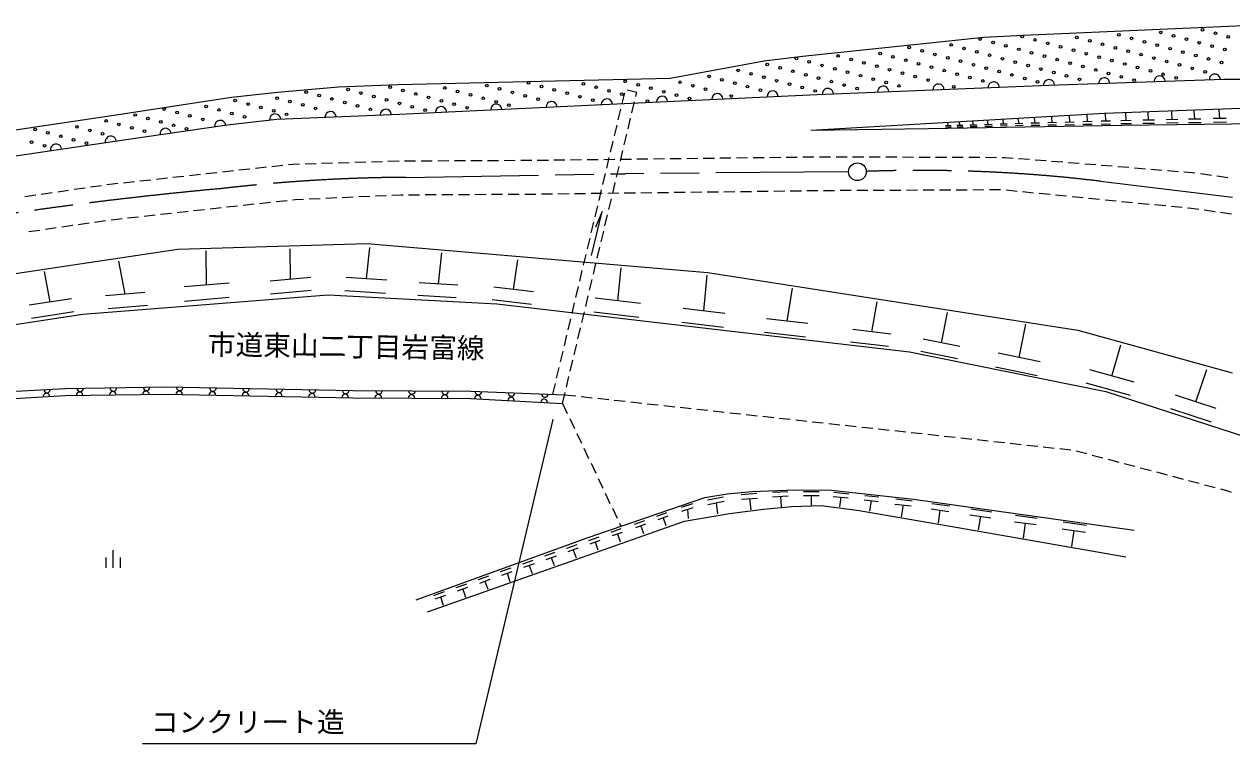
# Model space of a CAD drawing. Units: millimetres, scale not verified. Extents: x 40000 to 680000, y 20000 to 380000.
# Drawn here: x 288183 to 397334, y 263303 to 328333 of the extents above; entities that cross this region are included whole.
import ezdxf
from ezdxf.enums import TextEntityAlignment as Align

# ---------------------------------------------------------------- set-up
doc = ezdxf.new("R2010")
doc.units = ezdxf.units.MM
doc.header["$LTSCALE"] = 1000
doc.linetypes.add('CHAIN', pattern=[18.5, 12, -1.5, 3.5, -1.5])
for name, color, linetype, lineweight in [('M-BGD', 7, 'Continuous', 13), ('M-BMK', 2, 'CHAIN', 13), ('M-BMK-SRVR', 3, 'Continuous', 13), ('M-STR-HTXT', 7, 'Continuous', 13)]:
    doc.layers.add(name, color=color, linetype=linetype, lineweight=lineweight)
doc.layers.add('M-BMK-HTXT', color=7, linetype='Continuous')
doc.styles.add('ＭＳ ゴシック', font='')
doc.styles.get('ＭＳ ゴシック').set_extended_font_data('MS Gothic')

# ---------------------------------------------------------------- blocks, each defined once
blk = doc.blocks.new('荒地')
at = {"color": 7, "linetype": 'Continuous', "lineweight": 13}
for p, q in [((-1, 0.25), (-1, -1.25)), ((0, -1.25), (0, 1.25)), ((1, 0.25), (1, -1.25))]:
    blk.add_line(p, q, dxfattribs=at)
blk = doc.blocks.new('open_arrow')
at = {"color": 0, "linetype": 'Continuous', "lineweight": -2}
blk.add_lwpolyline([(7.5, 1.25), (0, 0), (7.5, -1.25)], dxfattribs=at)

msp = doc.modelspace()

# ---------------------------------------------------------------- linework, layer by layer
at = {"layer": 'M-BGD'}
for p, q in [((378517, 327345), (401033, 328333)), ((358520, 325431), (374913, 327153)), ((374913, 327153), (378517, 327345)), ((355076, 325017), (358520, 325431)), ((346572, 323456), (355076, 325017)), ((321984, 322895), (346572, 323456)), ((380803, 322820), (396621, 323352)), ((396621, 323352), (402170, 323373)), ((306934, 321730), (311082, 322202)), ((311082, 322202), (316584, 322661)), ((316584, 322661), (321984, 322895)), ((342230, 321151), (342462, 322123)), ((342706, 322402), (343560, 322198)), ((343463, 321792), (343560, 322198)), ((359839, 321991), (380803, 322820)), ((296889, 320192), (306934, 321730)), ((322099, 320205), (339832, 321034)), ((339832, 321034), (359839, 321991)), ((343115, 320333), (343347, 321306)), ((282368, 318044), (296889, 320192)), ((311022, 319737), (322099, 320205)), ((341882, 319692), (342114, 320664)), ((342766, 318874), (342998, 319847)), ((359291, 318769), (385820, 320283)), ((379558, 319389), (379487, 319877)), ((381091, 319431), (381060, 319970)), ((382682, 319467), (382661, 320041)), ((384278, 319523), (384263, 320135)), ((385820, 320283), (400810, 320857)), ((385942, 319560), (385928, 320216)), ((387770, 319612), (387751, 320289)), ((389805, 319655), (389762, 320354)), ((391933, 319711), (391908, 320438)), ((393977, 319740), (393930, 320507)), ((396241, 319807), (396197, 320613)), ((297181, 317888), (306536, 319227)), ((306536, 319227), (311022, 319737)), ((341534, 318233), (341766, 319205)), ((359291, 318769), (369921, 318918)), ((369921, 318918), (387398, 319195)), ((371957, 319147), (371446, 319142)), ((371977, 319015), (371466, 319010)), ((371702, 319144), (371657, 319453)), ((373033, 319179), (372491, 319174)), ((373049, 319037), (372506, 319032)), ((372762, 319177), (372727, 319509)), ((374296, 319214), (373651, 319204)), ((374314, 319057), (373669, 319046)), ((373973, 319209), (373932, 319577)), ((375662, 319259), (374985, 319251)), ((375688, 319091), (375011, 319083)), ((375323, 319255), (375263, 319645)), ((377020, 319309), (376402, 319301)), ((377038, 319136), (376421, 319128)), ((376711, 319305), (376667, 319710)), ((378450, 319352), (377763, 319341)), ((378481, 319162), (377793, 319151)), ((378106, 319347), (378035, 319789)), ((379945, 319392), (379171, 319386)), ((379975, 319183), (379201, 319177)), ((381480, 319436), (380701, 319425)), ((381494, 319205), (380715, 319194)), ((383095, 319475), (382268, 319459)), ((383104, 319229), (382277, 319213)), ((384699, 319525), (383856, 319520)), ((384706, 319263), (383862, 319257)), ((386369, 319565), (385515, 319555)), ((386376, 319284), (385521, 319273)), ((388246, 319620), (387295, 319604)), ((388254, 319330), (387303, 319314)), ((387398, 319195), (401559, 319386)), ((390329, 319659), (389282, 319651)), ((390348, 319359), (389300, 319351)), ((392457, 319719), (391410, 319703)), ((392468, 319407), (391420, 319391)), ((394545, 319744), (393409, 319736)), ((394565, 319415), (393429, 319407)), ((396830, 319811), (395653, 319803)), ((396848, 319466), (395672, 319458)), ((282723, 315761), (297181, 317888)), ((341185, 316774), (341418, 317746)), ((342418, 317415), (342650, 318388)), ((342070, 315956), (342302, 316929)), ((310579, 315483), (311573, 315592)), ((312070, 315647), (312457, 315690)), ((312457, 315690), (313068, 315707)), ((313567, 315722), (314567, 315751)), ((315067, 315766), (316066, 315795)), ((316566, 315810), (317566, 315839)), ((318066, 315854), (319065, 315883)), ((319565, 315897), (320564, 315927)), ((321064, 315941), (322064, 315970)), ((322564, 315978), (323564, 315984)), ((324064, 315986), (325064, 315992)), ((325564, 315994), (326564, 316000)), ((327064, 316002), (328064, 316008)), ((328564, 316010), (329564, 316016)), ((330064, 316018), (331064, 316024)), ((331564, 316026), (332564, 316032)), ((333064, 316034), (334064, 316040)), ((334564, 316045), (335563, 316057)), ((336063, 316063), (337063, 316075)), ((337563, 316081), (338563, 316093)), ((339063, 316099), (340063, 316111)), ((340563, 316117), (341563, 316129)), ((340837, 315315), (341069, 316287)), ((341721, 314497), (341954, 315470)), ((342063, 316135), (343063, 316146)), ((343563, 316152), (344563, 316164)), ((345063, 316170), (346063, 316182)), ((346563, 316188), (347563, 316200)), ((348063, 316206), (349062, 316218)), ((349562, 316224), (350562, 316236)), ((351062, 316242), (352062, 316254)), ((352562, 316260), (353562, 316272)), ((354062, 316278), (355062, 316290)), ((355562, 316296), (356562, 316308)), ((357062, 316314), (358062, 316325)), ((358562, 316331), (359562, 316343)), ((360062, 316349), (360901, 316359)), ((360901, 316359), (361062, 316359)), ((361562, 316357), (362562, 316353)), ((363062, 316351), (364062, 316347)), ((364562, 316345), (365562, 316341)), ((366062, 316339), (367062, 316335)), ((367562, 316333), (368562, 316329)), ((369062, 316327), (370062, 316323)), ((370562, 316321), (371562, 316317)), ((372062, 316315), (373062, 316311)), ((373562, 316309), (374562, 316305)), ((375062, 316303), (376062, 316299)), ((376562, 316297), (376848, 316296)), ((376848, 316296), (377559, 316239)), ((378058, 316199), (379054, 316119)), ((379553, 316079), (380550, 315999)), ((381048, 315959), (382045, 315879)), ((382543, 315839), (383540, 315759)), ((384038, 315719), (385035, 315640)), ((385534, 315600), (386530, 315520)), ((387029, 315479), (388025, 315397)), ((300142, 314335), (301136, 314444)), ((301633, 314499), (302627, 314608)), ((303124, 314663), (304118, 314772)), ((304615, 314827), (305609, 314936)), ((306106, 314991), (307100, 315100)), ((307597, 315155), (308591, 315264)), ((309088, 315319), (310082, 315428)), ((340489, 313856), (340721, 314828)), ((388524, 315356), (389520, 315275)), ((390019, 315234), (391015, 315152)), ((391514, 315111), (392510, 315029)), ((393009, 314988), (393782, 314924)), ((393782, 314924), (394004, 314893)), ((394499, 314824), (395489, 314685)), ((395985, 314616), (396975, 314477)), ((291216, 313196), (292206, 313338)), ((292701, 313409), (293691, 313550)), ((294185, 313621), (295175, 313763)), ((295670, 313834), (295937, 313872)), ((295937, 313872), (296663, 313952)), ((297160, 314006), (298154, 314116)), ((298651, 314170), (299645, 314280)), ((340141, 312397), (340373, 313369)), ((341373, 313038), (341605, 314011)), ((357426, 313270), (358426, 313282)), ((358926, 313288), (359926, 313301)), ((360426, 313307), (360942, 313313)), ((360942, 313313), (361426, 313316)), ((361926, 313318), (362926, 313323)), ((363426, 313325), (364426, 313330)), ((364926, 313333), (365926, 313338)), ((366426, 313340), (367426, 313345)), ((367926, 313347), (368926, 313352)), ((369426, 313355), (370426, 313359)), ((370926, 313362), (371926, 313367)), ((372426, 313369), (373426, 313374)), ((373926, 313376), (374926, 313381)), ((375426, 313384), (376426, 313389)), ((376924, 313355), (377919, 313255)), ((288246, 312771), (289236, 312913)), ((289731, 312984), (290721, 313125)), ((309457, 312140), (310451, 312250)), ((310948, 312304), (311942, 312414)), ((312439, 312468), (312679, 312495)), ((312679, 312495), (313437, 312528)), ((313936, 312550), (314935, 312594)), ((315435, 312616), (316434, 312660)), ((316933, 312682), (317932, 312726)), ((318432, 312748), (319431, 312792)), ((319930, 312814), (320929, 312858)), ((321429, 312880), (322266, 312917)), ((322266, 312917), (322428, 312918)), ((322928, 312920), (323928, 312926)), ((324428, 312929), (325428, 312934)), ((325928, 312937), (326928, 312943)), ((327428, 312945), (328428, 312951)), ((328928, 312954), (329928, 312959)), ((330428, 312962), (331428, 312968)), ((331928, 312970), (332928, 312976)), ((333428, 312979), (334204, 312983)), ((334204, 312983), (334428, 312986)), ((334928, 312992), (335928, 313004)), ((336428, 313010), (337428, 313023)), ((337928, 313029), (338928, 313041)), ((339428, 313048), (340427, 313060)), ((340927, 313066), (341927, 313078)), ((341025, 311579), (341257, 312552)), ((342427, 313085), (343427, 313097)), ((343927, 313103), (344927, 313115)), ((345427, 313122), (346427, 313134)), ((346927, 313140), (347927, 313153)), ((348427, 313159), (349427, 313171)), ((349927, 313177), (350927, 313190)), ((351427, 313196), (352427, 313208)), ((352927, 313214), (353926, 313227)), ((354426, 313233), (355426, 313245)), ((355926, 313251), (356926, 313264)), ((378417, 313205), (379412, 313106)), ((379909, 313056), (380904, 312957)), ((381402, 312907), (382397, 312807)), ((382894, 312758), (383889, 312658)), ((384387, 312608), (385382, 312509)), ((385879, 312459), (386546, 312392)), ((386546, 312392), (386875, 312361)), ((387372, 312314), (388368, 312220)), ((299020, 310992), (300014, 311101)), ((300511, 311156), (301505, 311265)), ((302002, 311320), (302996, 311429)), ((303493, 311484), (304487, 311593)), ((304984, 311648), (305978, 311757)), ((306475, 311812), (307469, 311921)), ((307966, 311976), (308960, 312085)), ((339448, 307439), (340427, 311394)), ((339792, 310938), (340025, 311910)), ((340427, 311394), (339824, 309998)), ((340677, 310120), (340909, 311093)), ((388866, 312173), (389861, 312079)), ((390359, 312032), (391355, 311938)), ((391852, 311891), (392848, 311797)), ((393346, 311750), (393429, 311742)), ((393429, 311742), (394337, 311615)), ((394832, 311546), (395822, 311407)), ((396317, 311338), (397308, 311199)), ((291584, 310016), (292574, 310158)), ((293069, 310229), (294059, 310371)), ((294554, 310441), (295544, 310583)), ((296039, 310654), (296339, 310697)), ((296339, 310697), (297032, 310773)), ((297529, 310828), (298523, 310937)), ((339444, 309479), (339676, 310451)), ((288615, 309591), (289605, 309733)), ((290100, 309804), (291090, 309946)), ((339096, 308020), (339328, 308992)), ((340328, 308661), (340561, 309634)), ((285527, 305542), (302084, 307987)), ((302084, 307987), (319147, 308514)), ((304678, 304766), (304646, 307844)), ((312263, 305275), (312231, 308025)), ((319129, 305330), (319414, 308155)), ((319147, 308514), (349975, 305890)), ((339980, 307202), (340212, 308175)), ((297325, 303936), (296746, 306919)), ((325631, 304857), (325944, 307661)), ((332424, 304360), (332794, 307036)), ((338748, 306561), (338980, 307533)), ((339632, 305743), (339864, 306716)), ((290549, 303220), (290034, 305970)), ((338399, 305102), (338631, 306074)), ((341835, 303339), (342138, 306315)), ((349624, 302421), (349899, 305642)), ((349975, 305890), (383412, 300672)), ((306704, 304942), (302651, 304589)), ((314099, 305438), (310427, 305112)), ((320965, 305208), (317293, 305453)), ((327371, 304757), (323890, 304957)), ((334206, 304156), (330643, 304564)), ((338051, 303643), (338283, 304615)), ((339284, 304284), (339516, 305256)), ((292462, 303510), (288636, 302930)), ((293499, 302137), (315674, 303875)), ((299102, 304081), (295548, 303791)), ((306718, 303623), (302665, 303270)), ((314113, 304259), (310441, 303933)), ((315674, 303875), (330911, 303054)), ((320842, 303998), (317170, 304243)), ((327242, 303602), (323761, 303802)), ((338935, 302825), (339168, 303797)), ((343875, 303104), (339795, 303575)), ((357141, 301498), (357619, 304477)), ((299329, 302914), (295775, 302624)), ((334047, 303010), (330484, 303417)), ((330911, 303054), (368201, 298725)), ((337703, 302184), (337935, 303156)), ((351510, 302194), (347738, 302648)), ((364792, 300538), (365292, 303251)), ((279559, 300019), (293499, 302137)), ((292683, 302331), (288857, 301751)), ((337355, 300725), (337587, 301697)), ((338587, 301366), (338819, 302338)), ((343745, 301828), (339665, 302300)), ((351402, 300933), (347630, 301386)), ((359000, 301281), (355283, 301716)), ((371095, 299531), (371627, 302287)), ((337006, 299266), (337238, 300238)), ((338239, 299907), (338471, 300879)), ((358803, 300049), (355085, 300484)), ((366519, 300334), (363065, 300742)), ((378111, 298206), (378717, 301219)), ((383412, 300672), (397361, 296821)), ((337891, 298448), (338123, 299420)), ((366309, 299194), (362855, 299602)), ((372745, 299196), (369445, 299867)), ((386501, 296538), (387295, 299362)), ((336658, 297807), (336890, 298779)), ((368201, 298725), (385953, 295127)), ((372532, 298093), (369232, 298764)), ((379996, 297819), (376225, 298593)), ((336310, 296348), (336542, 297320)), ((337542, 296989), (337774, 297961)), ((379743, 296561), (375972, 297335)), ((388500, 295981), (384502, 297096)), ((394070, 294197), (395061, 297119)), ((335961, 294889), (336194, 295861)), ((337194, 295530), (337426, 296502)), ((388160, 294770), (384162, 295886)), ((279249, 294720), (291879, 295422)), ((279316, 294073), (291901, 294772)), ((291879, 295422), (300968, 295550)), ((291901, 294772), (300966, 294900)), ((300966, 294900), (317895, 294581)), ((300968, 295550), (317903, 295231)), ((317903, 295231), (328555, 295167)), ((328555, 295167), (337041, 294848)), ((336846, 294071), (337078, 295043)), ((337041, 294848), (338035, 294740)), ((385953, 295127), (404603, 289075)), ((395906, 293599), (392234, 294796)), ((317895, 294581), (328541, 294517)), ((328541, 294517), (336846, 294071)), ((336846, 294071), (337274, 293167)), ((338532, 294686), (339526, 294577)), ((340023, 294523), (341018, 294415)), ((341515, 294361), (342509, 294253)), ((343006, 294199), (344000, 294090)), ((344497, 294036), (345491, 293928)), ((345988, 293874), (346982, 293766)), ((347479, 293712), (348474, 293603)), ((337489, 292715), (337917, 291812)), ((348971, 293549), (349965, 293441)), ((350462, 293387), (351456, 293279)), ((351953, 293225), (352947, 293117)), ((353444, 293062), (354438, 292954)), ((354935, 292900), (355929, 292792)), ((356427, 292738), (357421, 292630)), ((357918, 292575), (358912, 292467)), ((395492, 292380), (391820, 293577)), ((359409, 292413), (360403, 292305)), ((360900, 292251), (361894, 292143)), ((362391, 292088), (363385, 291980)), ((363883, 291926), (364877, 291818)), ((365374, 291764), (366368, 291656)), ((366865, 291602), (367859, 291493)), ((368356, 291439), (369350, 291331)), ((338131, 291360), (338560, 290457)), ((369847, 291277), (370841, 291169)), ((371338, 291115), (372333, 291006)), ((372830, 290952), (373824, 290844)), ((374321, 290790), (375315, 290682)), ((375812, 290628), (376806, 290519)), ((377303, 290465), (378297, 290357)), ((338774, 290005), (339203, 289101)), ((378794, 290303), (379789, 290195)), ((380286, 290141), (381280, 290032)), ((381777, 289978), (382771, 289870)), ((383262, 289786), (384229, 289530)), ((384712, 289402), (385679, 289146)), ((339417, 288650), (339845, 287746)), ((386163, 289018), (387129, 288762)), ((387613, 288635), (388579, 288379)), ((389063, 288251), (390029, 287995)), ((340060, 287294), (340488, 286391)), ((390513, 287867), (391480, 287611)), ((391963, 287483), (392930, 287228)), ((393413, 287100), (394380, 286844)), ((351731, 285899), (353964, 286112)), ((353964, 286112), (357855, 286261)), ((355805, 286047), (357208, 286111)), ((357855, 286261), (361150, 286218)), ((358611, 286106), (360050, 286094)), ((361150, 286218), (368549, 285410)), ((361359, 286043), (362721, 285898)), ((394863, 286716), (395830, 286460)), ((396313, 286332), (396985, 286155)), ((396985, 286155), (397271, 286050)), ((339060, 281913), (349712, 285548)), ((340703, 285939), (341131, 285035)), ((347603, 284685), (348607, 285023)), ((349712, 285548), (351731, 285899)), ((349930, 285363), (351396, 285637)), ((349986, 284942), (351453, 285216)), ((350719, 285079), (350851, 284094)), ((352981, 285842), (354408, 285950)), ((353030, 285408), (354456, 285517)), ((353743, 285463), (353856, 284452)), ((355830, 285636), (357232, 285700)), ((356531, 285668), (356587, 284709)), ((358609, 285741), (360048, 285729)), ((359328, 285735), (359324, 284884)), ((361310, 285664), (362671, 285519)), ((361991, 285592), (361875, 284708)), ((364093, 285353), (365374, 285208)), ((364153, 285756), (365434, 285610)), ((364733, 285280), (364592, 284340)), ((366887, 284970), (368362, 284809)), ((366959, 285432), (368433, 285271)), ((367625, 284889), (367459, 283811)), ((368549, 285410), (388506, 282619)), ((370218, 285026), (371838, 284801)), ((341345, 284584), (341774, 283680)), ((345365, 283872), (346273, 284194)), ((345472, 283570), (346381, 283892)), ((347630, 284332), (348635, 284671)), ((347872, 283414), (351922, 284116)), ((348132, 284501), (348198, 283663)), ((351922, 284116), (355016, 284498)), ((355016, 284498), (357567, 284736)), ((357567, 284736), (360218, 284849)), ((360218, 284849), (363648, 284381)), ((363648, 284381), (372748, 282808)), ((370147, 284527), (371767, 284301)), ((370957, 284414), (370791, 283248)), ((373667, 283996), (375552, 283730)), ((373755, 284524), (375641, 284258)), ((374609, 283863), (374403, 282631)), ((377771, 283952), (379741, 283698)), ((324623, 275218), (347872, 283414)), ((341238, 282422), (342155, 282748)), ((341988, 283228), (342117, 282956)), ((343358, 283155), (344270, 283479)), ((343465, 282851), (344378, 283175)), ((343922, 283013), (344173, 282304)), ((345926, 283731), (346177, 283025)), ((372748, 282808), (387745, 280186)), ((377684, 283373), (379655, 283119)), ((378669, 283246), (378467, 281895)), ((382011, 282731), (384114, 282441)), ((382103, 283351), (384207, 283061)), ((323618, 276305), (339060, 281913)), ((339219, 281689), (340140, 282016)), ((339328, 281382), (340249, 281709)), ((341346, 282117), (342263, 282442)), ((341805, 282280), (342057, 281567)), ((383062, 282586), (382846, 281138)), ((335243, 280278), (336174, 280608)), ((337233, 280984), (338160, 281313)), ((337343, 280676), (338269, 281004)), ((337806, 280840), (338061, 280121)), ((339788, 281545), (340042, 280829)), ((333248, 279570), (334183, 279902)), ((333358, 279259), (334294, 279591)), ((335353, 279968), (336284, 280299)), ((335818, 280133), (336075, 279410)), ((329242, 278149), (330186, 278484)), ((331247, 278861), (332187, 279194)), ((331358, 278548), (332298, 278881)), ((331828, 278715), (332087, 277985)), ((333826, 279425), (334084, 278698)), ((327232, 277436), (328181, 277773)), ((327344, 277120), (328293, 277457)), ((327818, 277289), (328080, 276551)), ((329354, 277835), (330298, 278170)), ((329826, 278002), (330086, 277269)), ((325216, 276721), (326170, 277059)), ((325329, 276404), (326282, 276742)), ((325805, 276573), (326068, 275832))]:
    msp.add_line(p, q, dxfattribs=at)
for centre in [(387118, 327362), (390906, 327589), (394694, 327816), (395853, 327506), (371967, 326452), (374596, 326990), (375755, 326679), (376914, 326369), (378384, 327217), (379543, 326907), (380702, 326596), (381861, 326286), (383331, 327134), (384490, 326824), (385649, 326513), (388278, 327051), (389437, 326740), (390596, 326430), (392066, 327278), (393225, 326968), (394384, 326657), (395543, 326347), (397013, 327195), (357974, 325232), (361762, 325459), (365550, 325687), (366709, 325376), (368179, 326225), (369338, 325914), (370497, 325604), (371656, 325293), (373126, 326142), (374285, 325831), (375444, 325520), (376603, 325210), (378073, 326058), (379232, 325748), (380391, 325437), (383020, 325975), (384179, 325664), (385338, 325354), (386808, 326202), (387967, 325892), (389126, 325581), (390285, 325271), (391755, 326119), (392914, 325809), (394073, 325498), (395232, 325187), (396702, 326036), (352717, 324156), (355345, 324694), (356505, 324384), (357664, 324073), (359133, 324921), (360293, 324611), (361452, 324300), (362921, 325149), (364080, 324838), (365240, 324528), (366399, 324217), (367868, 325066), (369027, 324755), (370187, 324444), (371346, 324134), (372815, 324982), (373974, 324672), (375134, 324361), (377762, 324899), (378922, 324589), (380081, 324278), (381550, 325127), (382709, 324816), (383869, 324505), (385028, 324195), (386497, 325043), (387656, 324733), (388816, 324422), (389975, 324112), (391444, 324960), (392603, 324650), (393763, 324339), (396391, 324877), (333777, 323019), (342512, 323164), (347459, 323080), (350088, 323618), (351247, 323308), (352406, 322997), (353876, 323846), (355035, 323535), (356194, 323224), (358823, 323762), (359982, 323452), (361141, 323141), (362611, 323990), (363770, 323679), (364929, 323369), (366088, 323058), (367558, 323907), (368717, 323596), (369876, 323285), (372505, 323823), (373664, 323513), (374823, 323202), (376293, 324051), (377452, 323740), (378611, 323429), (379770, 323119), (381240, 323967), (382399, 323657), (383558, 323346), (386187, 323884), (387346, 323574), (388505, 323263), (391134, 323801), (392293, 323490), (394922, 324028), (313678, 322193), (314838, 321883), (317466, 322420), (318625, 322110), (321254, 322648), (322413, 322337), (323572, 322027), (326201, 322565), (327360, 322254), (328519, 321943), (329989, 322792), (331148, 322481), (332307, 322171), (334936, 322709), (336095, 322398), (337254, 322088), (338724, 322936), (339883, 322626), (341042, 322315), (342201, 322004), (343671, 322853), (344830, 322542), (345989, 322232), (347148, 321921), (348618, 322770), (349777, 322459), (353565, 322686), (354724, 322376), (357353, 322914), (358512, 322603), (359671, 322293), (362300, 322831), (363459, 322520), (367247, 322747), (372194, 322664), (304633, 320890), (307262, 321428), (308421, 321117), (309580, 320807), (311050, 321655), (312209, 321345), (313368, 321034), (315997, 321572), (317156, 321261), (318315, 320951), (319785, 321799), (320944, 321489), (322103, 321178), (323262, 320868), (324732, 321716), (325891, 321406), (327050, 321095), (329679, 321633), (330838, 321322), (331997, 321012), (333467, 321860), (334626, 321550), (338414, 321777), (339573, 321466), (344520, 321383), (348308, 321611), (352096, 321838), (298216, 320125), (299375, 319814), (300845, 320663), (302004, 320352), (303163, 320041), (304322, 319731), (305792, 320579), (306951, 320269), (308110, 319958), (310739, 320496), (311898, 320185), (314527, 320723), (319474, 320640), (324421, 320557), (328209, 320784), (289171, 318821), (292959, 319049), (294118, 318738), (295587, 319587), (296746, 319276), (297906, 318965), (299065, 318655), (300534, 319503), (301693, 319193), (302853, 318882), (288860, 317662), (290330, 318511), (291489, 318200), (292648, 317890), (293807, 317579), (295277, 318428), (290019, 317352)]:
    msp.add_circle(centre, 120, dxfattribs=at)
for centre, radius, start, end in [((375813, 322623), 500, 2.26508, 182.26508), ((380809, 322821), 500, 1.92453, 182.26089), ((385806, 322988), 500, 1.92454, 181.92454), ((390803, 323156), 500, 1.92454, 181.92454), ((395800, 323324), 500, 1.92454, 181.92454), ((350835, 321561), 500, 2.73788, 182.73788), ((355830, 321799), 500, 2.73788, 182.73788), ((360824, 322030), 500, 2.26508, 182.26508), ((365820, 322228), 500, 2.26508, 182.26508), ((370817, 322425), 500, 2.26508, 182.26508), ((330858, 320615), 500, 2.67735, 182.67735), ((335852, 320848), 500, 2.67735, 182.67735), ((340847, 321083), 500, 2.73788, 182.73788), ((345841, 321322), 500, 2.73788, 182.73788), ((310878, 319721), 500, 3.57917, 186.50858), ((315873, 319942), 500, 2.41796, 182.41796), ((320869, 320153), 500, 2.41796, 182.41796), ((325863, 320381), 500, 2.67735, 182.67735), ((300963, 318429), 500, 8.14833, 188.14833), ((305913, 319138), 500, 8.14833, 188.14833), ((296014, 317716), 500, 8.36589, 188.36589), ((291067, 316989), 500, 8.36589, 188.36589), ((290196, 294678), 300, 3.17983, 183.17983), ((290248, 295331), 300, 183.17983, 3.17983), ((293193, 294790), 300, 0.8041, 180.8041), ((293245, 295441), 300, 180.8041, 0.8041), ((296193, 294833), 300, 0.8041, 180.8041), ((296245, 295483), 300, 180.8041, 0.8041), ((299193, 294875), 300, 0.8041, 180.8041), ((299245, 295525), 300, 180.8041, 0.8041), ((302192, 294876), 300, 358.92111, 178.92111), ((302244, 295526), 300, 178.92111, 358.92111), ((305192, 294820), 300, 358.92111, 178.92111), ((305244, 295469), 300, 178.92111, 358.92111), ((308191, 294763), 300, 358.92111, 178.92111), ((308243, 295413), 300, 178.92111, 358.92111), ((311191, 294707), 300, 358.92111, 178.92111), ((311243, 295356), 300, 178.92111, 358.92111), ((314190, 294651), 300, 358.92111, 178.92111), ((314242, 295300), 300, 178.92111, 358.92111), ((317190, 294594), 300, 358.92111, 178.92111), ((317242, 295243), 300, 178.92111, 358.92111), ((320190, 294567), 300, 359.65692, 179.65692), ((320242, 295217), 300, 179.65692, 359.65692), ((323190, 294549), 300, 359.65692, 179.65692), ((323242, 295199), 300, 179.65692, 359.65692), ((326190, 294531), 300, 359.65692, 179.65692), ((326242, 295181), 300, 179.65692, 359.65692), ((329189, 294482), 300, 356.92432, 176.92432), ((329241, 295141), 300, 177.84746, 357.84746), ((332239, 295028), 300, 177.84746, 357.84746), ((335237, 294916), 300, 177.84746, 357.84746), ((332184, 294321), 300, 356.92432, 176.92432), ((335180, 294160), 300, 356.92432, 176.92432)]:
    msp.add_arc(centre, radius, start, end, dxfattribs=at)
at = {"layer": 'M-BMK'}
for p, q in [((322670, 314491), (342537, 314821)), ((362693, 314988), (342537, 314821)), ((385470, 314138), (409628, 311220))]:
    msp.add_line(p, q, dxfattribs=at)
for centre, radius, start, end in [((323525, 163466), 151027, 90.32419, 96.65945), ((369180, 179158), 135959, 83.11846, 92.06005), ((336690, -25035), 339897, 95.17871, 99.12936)]:
    msp.add_arc(centre, radius, start, end, dxfattribs=at)
at = {"layer": 'M-BMK-SRVR'}
msp.add_circle((363493, 314998), 800, dxfattribs=at)
at = {"layer": 'M-STR-HTXT'}
msp.add_lwpolyline([(335955, 292598), (329008, 263303), (298889, 263303)], dxfattribs=at)

# ---------------------------------------------------------------- block references
at = {"layer": 'M-BGD', "xscale": 640, "yscale": 640}
msp.add_blockref('荒地', (296219, 279993), dxfattribs=at)
at = {"layer": 'M-STR-HTXT', "rotation": 256.7}
msp.add_blockref('open_arrow', (335955, 292598), dxfattribs=at)

# ---------------------------------------------------------------- texts
at = {"layer": 'M-BMK-HTXT', "style": 'ＭＳ ゴシック'}
msp.add_text('市道東山二丁目岩富線', height=1833, rotation=359.184, dxfattribs=at).set_placement((317295, 299226), align=Align.MIDDLE_CENTER)
at = {"layer": 'M-STR-HTXT', "style": 'ＭＳ ゴシック'}
msp.add_text('コンクリート造', height=1833, dxfattribs=at).set_placement((299639, 263803), align=Align.BOTTOM_LEFT)

doc.saveas('drawing.dxf')
